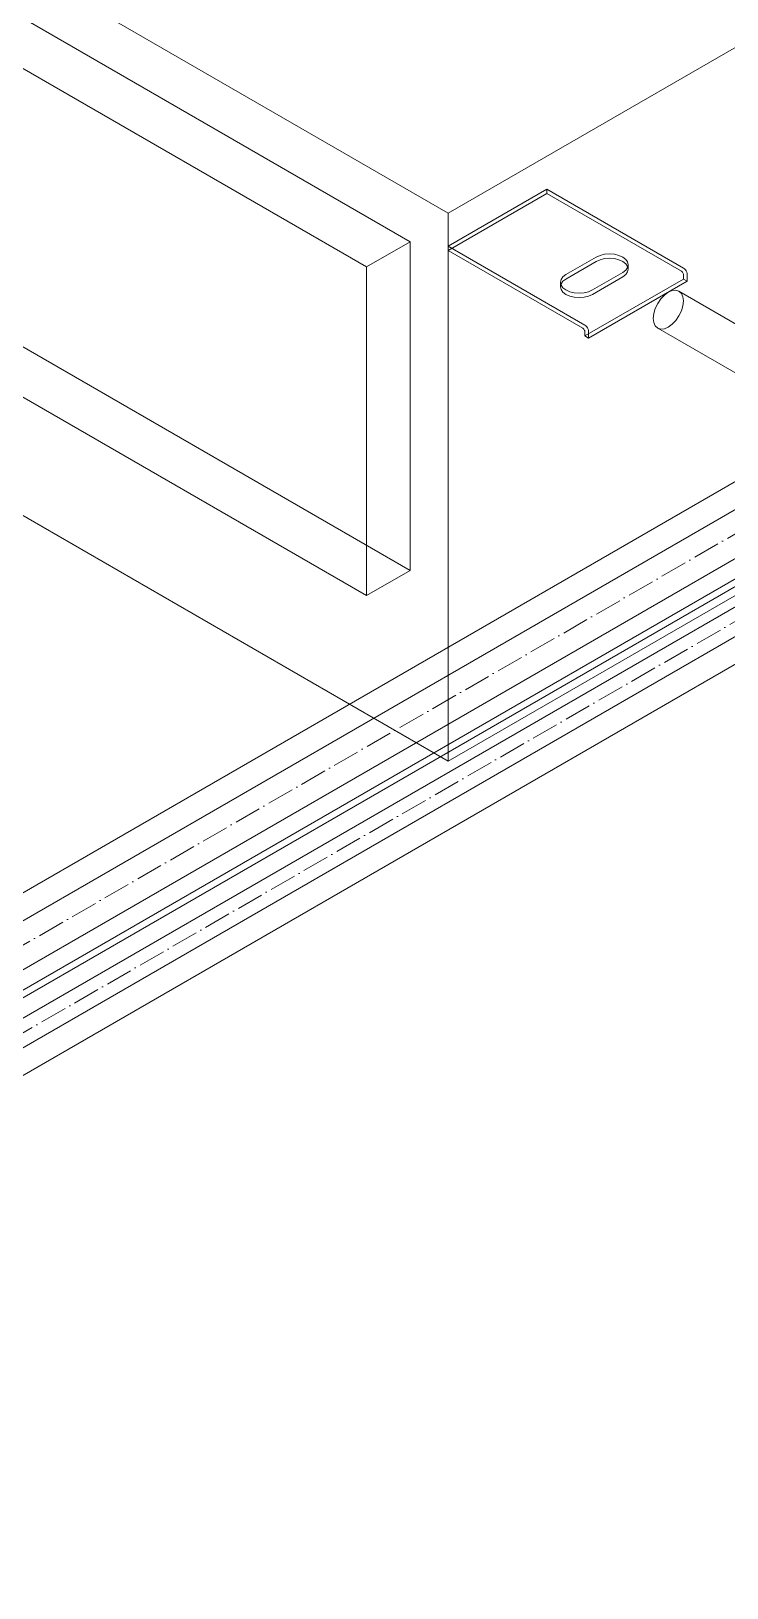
# Model space of a CAD drawing. Header units: millimetres. Extents: x -88595 to 880822, y -1054509 to -148035.
# Drawn here: x 389270 to 389530, y -316150 to -315570 of the extents above; entities that cross this region are included whole.
import ezdxf

# ---------------------------------------------------------------- set-up
doc = ezdxf.new("R2010")
doc.units = ezdxf.units.MM
doc.linetypes.add('$12$ADSK_Осевая', pattern=[14, 10, -2, 0, -2])
for name, color, linetype, lineweight in [('Изоляция', 7, 'Continuous', 18), ('Оборудование', 7, 'Continuous', 18), ('Трубопровод', 7, 'Continuous', 18)]:
    doc.layers.add(name, color=color, linetype=linetype, lineweight=lineweight)

# ---------------------------------------------------------------- blocks, each defined once
blk = doc.blocks.new('$0$ADSK_Канальный блок кондиционера1 - AD242MJERAB-3267365-В_ОВ3_3')
at = {"layer": 'Оборудование'}
for p, q in [((18017.5, 12209.29), (17275.03, 12637.95)), ((17253.82, 12631.42), (18003.35, 12198.68)), ((17987.09, 12189.29), (17237.56, 12622.03)), ((18003.35, 12076.2), (17253.82, 12508.95)), ((17237.56, 12499.56), (17987.09, 12066.81)), ((18017.5, 12209.29), (18510.35, 12493.84)), ((17275.03, 12433.83), (18017.5, 12005.17)), ((18510.35, 12289.72), (18017.5, 12005.17)), ((18017.5, 12197.04), (18054.26, 12218.27)), ((18054.26, 12218.27), (18105.18, 12188.88)), ((18054.26, 12216.64), (18054.26, 12218.27)), ((18054.26, 12216.64), (18017.5, 12195.41)), ((18104.47, 12187.66), (18054.26, 12216.64)), ((18017.5, 12005.17), (18017.5, 12209.29)), ((17987.09, 12189.29), (18003.35, 12198.68)), ((18003.35, 12198.68), (18003.35, 12076.2)), ((18017.5, 12197.04), (18017.5, 12195.41)), ((18068.41, 12167.65), (18017.5, 12197.04)), ((18017.5, 12195.41), (18067.7, 12166.43)), ((17987.09, 12066.81), (17987.09, 12189.29)), ((18061.34, 12186.43), (18072.65, 12192.96)), ((18072.65, 12191.33), (18061.34, 12184.8)), ((18084.6, 12188.47), (18084.6, 12190.1)), ((18059.29, 12183.57), (18059.29, 12181.94)), ((18105.18, 12184.8), (18068.41, 12163.57)), ((18106.59, 12183.98), (18069.82, 12162.75)), ((18082.55, 12187.25), (18071.24, 12180.72)), ((18071.24, 12179.08), (18082.55, 12185.61)), ((18105.18, 12184.8), (18105.18, 12186.43)), ((18106.59, 12183.98), (18105.18, 12184.8)), ((18106.59, 12186.43), (18106.59, 12183.98)), ((18143.79, 12156.97), (18103.49, 12180.24)), ((18095.55, 12166.49), (18135.85, 12143.22)), ((18068.41, 12165.2), (18068.41, 12163.57)), ((18068.41, 12163.57), (18069.82, 12162.75)), ((18069.82, 12162.75), (18069.82, 12165.2)), ((18003.35, 12076.2), (17987.09, 12066.81))]:
    blk.add_line(p, q, dxfattribs=at)
for points in [[(18072.65, 12192.96, 0), (18074.1, 12193.6, 0), (18075.79, 12194.01, 0), (18077.6, 12194.15, 0), (18079.41, 12194.01, 0), (18081.1, 12193.6, 0), (18082.55, 12192.96, 0), (18083.66, 12192.13, 0), (18084.36, 12191.15, 0), (18084.6, 12190.1, 0), (18084.36, 12189.06, 0), (18083.66, 12188.08, 0), (18082.55, 12187.25, 0)], [(18082.55, 12185.61, 0), (18083.66, 12186.45, 0), (18084.36, 12187.43, 0), (18084.6, 12188.47, 0), (18084.36, 12189.52, 0), (18083.66, 12190.49, 0), (18082.55, 12191.33, 0), (18081.1, 12191.97, 0), (18079.41, 12192.38, 0), (18077.6, 12192.51, 0), (18075.79, 12192.38, 0), (18074.1, 12191.97, 0), (18072.65, 12191.33, 0)], [(18071.24, 12180.72, 0), (18069.79, 12180.07, 0), (18068.1, 12179.67, 0), (18066.29, 12179.53, 0), (18064.47, 12179.67, 0), (18062.79, 12180.07, 0), (18061.34, 12180.72, 0), (18060.22, 12181.55, 0), (18059.52, 12182.53, 0), (18059.29, 12183.57, 0), (18059.52, 12184.62, 0), (18060.22, 12185.59, 0), (18061.34, 12186.43, 0)], [(18061.34, 12184.8, 0), (18060.22, 12183.96, 0), (18059.52, 12182.99, 0), (18059.29, 12181.94, 0), (18059.52, 12180.89, 0), (18060.22, 12179.92, 0), (18061.34, 12179.08, 0), (18062.79, 12178.44, 0), (18064.47, 12178.04, 0), (18066.29, 12177.9, 0), (18068.1, 12178.04, 0), (18069.79, 12178.44, 0), (18071.24, 12179.08, 0)], [(18105.18, 12186.43, 0), (18105.15, 12186.66, 0), (18105.08, 12186.89, 0), (18104.97, 12187.13, 0), (18104.82, 12187.34, 0), (18104.65, 12187.52, 0), (18104.47, 12187.66, 0)], [(18105.18, 12188.88, 0), (18105.54, 12188.61, 0), (18105.88, 12188.25, 0), (18106.18, 12187.82, 0), (18106.4, 12187.36, 0), (18106.54, 12186.88, 0), (18106.59, 12186.43, 0)], [(18093.91, 12170.13, 0), (18094.1, 12171.91, 0), (18094.66, 12173.8, 0), (18095.55, 12175.66, 0), (18096.71, 12177.36, 0), (18098.07, 12178.79, 0), (18099.52, 12179.85, 0), (18100.97, 12180.47, 0), (18102.33, 12180.6, 0), (18103.49, 12180.24, 0), (18104.38, 12179.42, 0), (18104.94, 12178.18, 0), (18105.13, 12176.61, 0)], [(18105.13, 12176.61, 0), (18104.94, 12174.82, 0), (18104.38, 12172.93, 0), (18103.49, 12171.07, 0), (18102.33, 12169.37, 0), (18100.97, 12167.94, 0), (18099.52, 12166.88, 0), (18098.07, 12166.27, 0), (18096.71, 12166.13, 0), (18095.55, 12166.49, 0), (18094.66, 12167.32, 0), (18094.1, 12168.56, 0), (18093.91, 12170.13, 0)], [(18067.7, 12166.43, 0), (18067.88, 12166.29, 0), (18068.05, 12166.11, 0), (18068.2, 12165.9, 0), (18068.31, 12165.66, 0), (18068.38, 12165.43, 0), (18068.41, 12165.2, 0)], [(18069.82, 12165.2, 0), (18069.77, 12165.65, 0), (18069.63, 12166.13, 0), (18069.41, 12166.6, 0), (18069.11, 12167.02, 0), (18068.77, 12167.38, 0), (18068.41, 12167.65, 0)]]:
    blk.add_polyline3d(points, dxfattribs=at)

msp = doc.modelspace()

# ---------------------------------------------------------------- linework, layer by layer
at = {"layer": 'Изоляция', "color": 190, "true_color": 0x8000ff}
for p, q in [((389754.22, -315646.21), (386327.25, -317624.77)), ((386341.01, -317648.6), (389767.98, -315670.04))]:
    msp.add_line(p, q, dxfattribs=at)
at = {"layer": 'Изоляция', "color": 134, "true_color": 0x00a6a6}
for p, q in [((389663.61, -315662.19), (386335.91, -317583.44)), ((386352.85, -317612.78), (389680.55, -315691.53))]:
    msp.add_line(p, q, dxfattribs=at)
at = {"layer": 'Трубопровод', "color": 190, "true_color": 0x8000ff}
for p, q in [((389758.72, -315654), (386329.11, -317634.09)), ((386333.87, -317642.33), (389763.48, -315662.25))]:
    msp.add_line(p, q, dxfattribs=at)
at = {"layer": 'Трубопровод', "color": 190, "linetype": '$12$ADSK_Осевая', "true_color": 0x8000ff}
msp.add_line((386331.49, -317638.21), (389761.1, -315658.12), dxfattribs=at)
msp.add_line((386331.49, -317638.21), (389761.1, -315658.12), dxfattribs=at)
at = {"layer": 'Трубопровод', "color": 134, "true_color": 0x00a6a6}
for p, q in [((389668.11, -315669.99), (386338.84, -317592.14)), ((386346.78, -317605.89), (389676.05, -315683.74))]:
    msp.add_line(p, q, dxfattribs=at)
at = {"layer": 'Трубопровод', "color": 134, "linetype": '$12$ADSK_Осевая', "true_color": 0x00a6a6}
msp.add_line((386342.81, -317599.02), (389672.08, -315676.86), dxfattribs=at)
msp.add_line((386342.81, -317599.02), (389672.08, -315676.86), dxfattribs=at)

# ---------------------------------------------------------------- block references
at = {"layer": 'Оборудование'}
msp.add_blockref('$0$ADSK_Канальный блок кондиционера1 - AD242MJERAB-3267365-В_ОВ3_3', (371408.3, -327847.09), dxfattribs=at)

doc.saveas('drawing.dxf')
